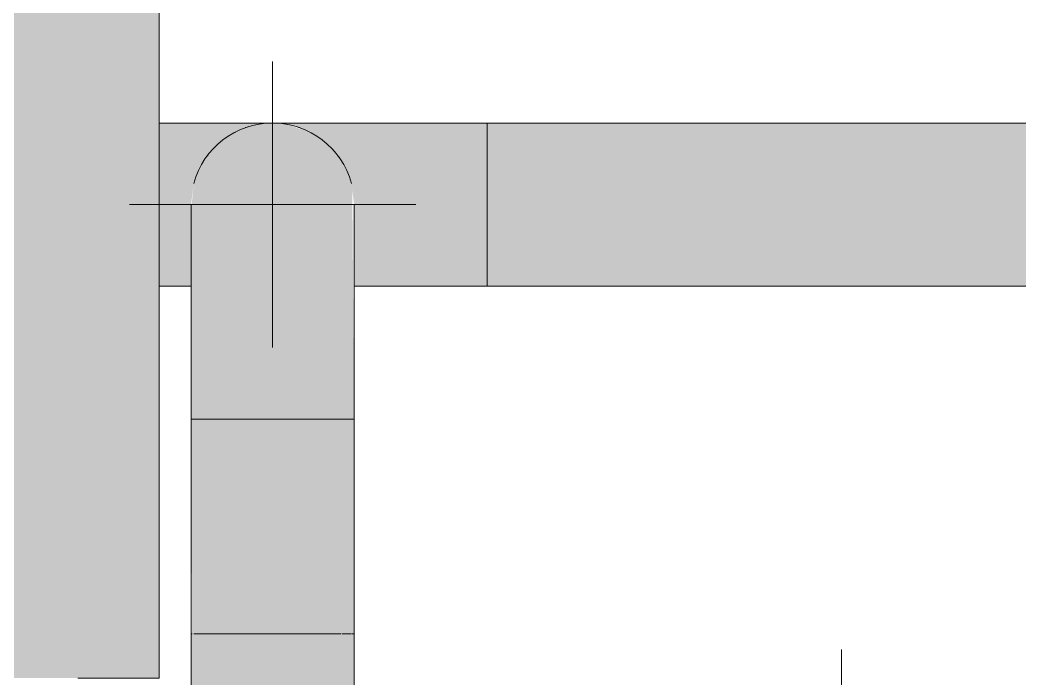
# Model space of a CAD drawing. Header units: millimetres. Extents: x -11450 to 1579, y -1115 to 3078.
# Drawn here: x -10081.2 to -9731.9, y 1354.5 to 1584.5 of the extents above; entities that cross this region are included whole.
import ezdxf

# ---------------------------------------------------------------- set-up
doc = ezdxf.new("R2010")
doc.units = ezdxf.units.MM
doc.layers.add('P-PIPE-____-CNTR', color=3, linetype='Continuous', lineweight=9)
doc.layers.add('P-PIPE-____-OTLN', color=3, linetype='Continuous', lineweight=9)

# ---------------------------------------------------------------- blocks, each defined once
blk = doc.blocks.new('ADSK_СтальСварка_Отвод_ГОСТ17375-2001 - Исполнение 2-V401-Разрез 11')
at = {"layer": 'P-PIPE-____-OTLN', "lineweight": 20}
for points in [[(-9958.27, 1520), (-9918, 1520), (-9918, 1548.5), (-9993, 1548.5), (-9985.62, 1547.53), (-9977.73, 1543.9), (-9972.85, 1540.15), (-9968.32, 1534.25), (-9965.4, 1526.86), (-9964.5, 1520), (-9960.99, 1520)], [(-9918, 1491.5), (-9918, 1520), (-9964.5, 1520), (-9964.55, 1491.57), (-9935.19, 1491.59)]]:
    blk.add_hatch(color=30, dxfattribs=at).paths.add_polyline_path(points)
at = {"layer": 'P-PIPE-____-OTLN', "color": 7, "lineweight": 20}
for p, q in [((-9918, 1520), (-9918, 1548.5)), ((-10006.5, 1545.1), (-10005.85, 1545.26)), ((-9918, 1491.5), (-9918, 1520))]:
    blk.add_line(p, q, dxfattribs=at)
at = {"layer": 'P-PIPE-____-OTLN', "color": 7, "lineweight": 20, "flags": 128}
for points in [[(-9993, 1548.5), (-9988.9, 1548.5), (-9977.07, 1548.5), (-9958.78, 1548.5), (-9936.03, 1548.5), (-9918, 1548.5)], [(-9918, 1491.5), (-9942.44, 1491.5), (-9964.22, 1491.5)]]:
    blk.add_lwpolyline(points, dxfattribs=at)
blk = doc.blocks.new('ADSK_СтальСварка_Тройник_ГОСТ17376-2001 - Исполнение 2-1889362-Разрез 11')
at = {"layer": 'P-PIPE-____-OTLN', "lineweight": 20}
for points in [[(-10021.5, 1334.55), (-10019.8, 1334.55), (-10007.54, 1340.51), (-9998.38, 1343.37), (-9988.25, 1344.5), (-9988.25, 1370), (-10021.37, 1370), (-10021.41, 1360.55)], [(-9988.25, 1344.5), (-9964.54, 1344.5), (-9964.63, 1370), (-9988.25, 1370), (-9988.25, 1344.68)], [(-10020.03, 1258), (-9993.37, 1258), (-10001.63, 1261.47), (-10010.72, 1268.54), (-10017.7, 1277.76), (-10022.08, 1288.5), (-10023.58, 1300.02), (-10022.08, 1311.53), (-10017.66, 1322.29), (-10010.69, 1331.49), (-10001.61, 1338.54), (-9991.03, 1342.98), (-9979.66, 1344.5), (-9991.03, 1344.19), (-9999.61, 1342.98), (-10009.51, 1339.58), (-10021.1, 1334.55), (-10021.5, 1334.55), (-10021.5, 1341.38), (-10028.27, 1338.54), (-10037.36, 1331.47), (-10044.33, 1322.25), (-10048.72, 1311.52), (-10050.21, 1300), (-10048.72, 1288.48), (-10044.33, 1277.75), (-10037.36, 1268.53), (-10028.27, 1261.46)]]:
    blk.add_hatch(color=30, dxfattribs=at).paths.add_polyline_path(points)
at = {"layer": 'P-PIPE-____-OTLN', "color": 7, "lineweight": 20}
for p, q in [((-10021.5, 1370), (-10021.5, 1334.51)), ((-10021.1, 1370), (-10021.5, 1370)), ((-10018.32, 1370), (-10019.82, 1370)), ((-10014.07, 1370), (-10016.41, 1370)), ((-10008.39, 1370), (-10011.4, 1370)), ((-10001.66, 1370), (-10005.14, 1370)), ((-9994.34, 1370), (-9998.05, 1370)), ((-9988.25, 1370), (-9990.62, 1370)), ((-9986.74, 1370), (-9988.25, 1370)), ((-9979.92, 1370), (-9983.35, 1370)), ((-9973.81, 1370), (-9976.74, 1370)), ((-9969.01, 1370), (-9971.24, 1370)), ((-9966.29, 1370), (-9967.22, 1370)), ((-9964.5, 1370), (-9965.23, 1370)), ((-9964.5, 1344.5), (-9964.5, 1370)), ((-9997.75, 1344.5), (-9998.27, 1344.5)), ((-9979.66, 1344.5), (-9988.25, 1344.5))]:
    blk.add_line(p, q, dxfattribs=at)
for centre, start_param in [((-10006.34, 1300), 0.354055), ((-9979.66, 1300), 0)]:
    blk.add_ellipse(centre, major_axis=(0, 44.5), ratio=0.986008, start_param=start_param, end_param=2.821863, dxfattribs=at)
blk.add_open_spline([(-9988.25, 1344.5), (-9990, 1344.5), (-9993.46, 1344.29), (-9998.4, 1343.45), (-10003.21, 1342.14), (-10006.89, 1340.8), (-10009.57, 1339.66), (-10011.5, 1338.77), (-10013.29, 1337.89), (-10014.89, 1337.07), (-10016.36, 1336.3), (-10018.17, 1335.33), (-10019.43, 1334.69), (-10020.19, 1334.4), (-10020.64, 1334.26), (-10021.09, 1334.19), (-10021.42, 1334.27), (-10021.5, 1334.44), (-10021.5, 1334.55)], degree=3, knots=[0, 0, 0, 0, 0.0555556, 0.1111111, 0.1666667, 0.2222222, 0.25, 0.2777778, 0.3055556, 0.3333333, 0.3611111, 0.3888889, 0.4444444, 0.4583333, 0.4722222, 0.5, 0.5277778, 0.5555556, 0.5555556, 0.5555556, 0.5555556], dxfattribs=at)
blk = doc.blocks.new('ADSK_СтальСварка_Отвод_ГОСТ17375-2001 - Исполнение 2-V406-Разрез 11')
at = {"layer": 'P-PIPE-____-OTLN', "lineweight": 20}
for points in [[(-10007.25, 1445), (-9993, 1445), (-9993, 1548.5), (-10000.38, 1547.53), (-10007.25, 1544.68), (-10013.15, 1540.15), (-10017.68, 1534.25), (-10020.53, 1527.38), (-10021.46, 1518), (-10021.44, 1500.72), (-10021.5, 1445), (-10013.15, 1445)], [(-9965.47, 1445), (-9964.5, 1445), (-9965.18, 1525.1), (-9965.47, 1527.38), (-9968.32, 1534.25), (-9972.85, 1540.15), (-9978.75, 1544.68), (-9986.79, 1547.68), (-9993, 1548.5), (-9993, 1445), (-9968.32, 1445)]]:
    blk.add_hatch(color=30, dxfattribs=at).paths.add_polyline_path(points)
at = {"layer": 'P-PIPE-____-OTLN', "color": 7, "lineweight": 20}
for p, q in [((-10021.5, 1445), (-9993, 1445)), ((-9993, 1445), (-9964.5, 1445))]:
    blk.add_line(p, q, dxfattribs=at)
at = {"layer": 'P-PIPE-____-OTLN', "color": 7, "lineweight": 20, "flags": 128}
for points in [[(-10021.5, 1520), (-10021.5, 1515.9), (-10021.5, 1504.07), (-10021.5, 1485.78), (-10021.5, 1463.03), (-10021.5, 1445)], [(-9964.5, 1445), (-9964.5, 1469.44), (-9964.5, 1491.22), (-9964.5, 1507.95), (-9964.5, 1517.8), (-9964.5, 1520)]]:
    blk.add_lwpolyline(points, dxfattribs=at)
at = {"layer": 'P-PIPE-____-OTLN', "color": 7, "lineweight": 20}
for start, end in [(90, 165), (15, 90)]:
    blk.add_arc((-9993, 1520), 28.5, start, end, dxfattribs=at)
blk = doc.blocks.new('ADSK_СтальСварка_Отвод_ГОСТ17375-2001 - Исполнение 2-1868105-Разрез 11')
at = {"layer": 'P-PIPE-____-OTLN', "lineweight": 20}
blk.add_hatch(color=140, dxfattribs=at).paths.add_polyline_path([(-10157.13, 1540), (-10141.32, 1540), (-10136.62, 1569.67), (-10122.98, 1596.43), (-10101.31, 1617.89), (-10074.98, 1631.3), (-10045.32, 1636), (-10045.32, 1744), (-10090.71, 1738.89), (-10133.83, 1723.8), (-10172.51, 1699.49), (-10205.62, 1665.91), (-10229.12, 1628.51), (-10244.2, 1585.39), (-10249.32, 1540), (-10159.59, 1540)])
at = {"layer": 'P-PIPE-____-OTLN', "color": 7, "lineweight": 20}
for p, q in [((-10045.32, 1636), (-10045.32, 1744)), ((-10249.32, 1540), (-10141.32, 1540))]:
    blk.add_line(p, q, dxfattribs=at)
at = {"layer": 'P-PIPE-____-OTLN', "color": 7, "lineweight": 20, "flags": 128}
for points in [[(-10045.32, 1744), (-10086.11, 1739.88), (-10125.25, 1727.69), (-10161.16, 1707.92), (-10192.4, 1681.36), (-10217.69, 1649.1), (-10236.02, 1612.44), (-10246.66, 1572.84), (-10249.32, 1540)], [(-10141.32, 1540), (-10137.21, 1567.77), (-10125.25, 1593.16), (-10106.46, 1614.01), (-10082.44, 1628.53), (-10055.24, 1635.49), (-10045.32, 1636)]]:
    blk.add_lwpolyline(points, dxfattribs=at)

msp = doc.modelspace()

# ---------------------------------------------------------------- hatches: boundary and pattern name
at = {"layer": 'P-PIPE-____-OTLN'}
for color, points in [(40, [(-10089.5847, 1354.5), (-10061.0847, 1354.5), (-10061.0847, 1615), (-10089.5847, 1615), (-10089.5847, 1360.5519)]), (40, [(-10032.5847, 1354.5), (-10032.5847, 1615), (-10061.0847, 1615), (-10061.0847, 1354.5), (-10033.5558, 1354.5)]), (30, [(-9393.399, 1520), (-9389.9332, 1520), (-9389.9332, 1548.5), (-9918, 1548.4164), (-9918, 1520), (-9419.1984, 1520)]), (30, [(-9625.5942, 1491.5), (-9389.9332, 1491.5268), (-9389.9332, 1520), (-9918, 1520), (-9918, 1491.5), (-9651.3937, 1491.5)]), (30, [(-10016.2289, 1370), (-9993, 1370), (-9993, 1445), (-10021.5, 1445), (-10021.1012, 1370), (-10017.086, 1370)]), (30, [(-9968.3183, 1370), (-9964.5, 1370), (-9964.5, 1445), (-9993, 1445), (-9993, 1370), (-9968.8153, 1370)])]:
    msp.add_hatch(color=color, dxfattribs=at).paths.add_polyline_path(points)
h = msp.add_hatch(color=30, dxfattribs=at)
h.paths.add_polyline_path([(-10401.3832, 1520), (-10249.3179, 1520), (-10249.3008, 1540.1525), (-10248.3602, 1548.5), (-10401.3832, 1548.5), (-10401.3832, 1527.3763)])
h.paths.add_polyline_path([(-10089.5847, 1520), (-10089.9847, 1548.5), (-10140.0284, 1548.1421), (-10141.3179, 1537.9881), (-10141.3179, 1520)])
h.paths.add_polyline_path([(-9993, 1548.5), (-9972.7146, 1548.439), (-9988.4455, 1548.5)])
h.paths.add_polyline_path([(-10021.5, 1520), (-10020.5289, 1527.3763), (-10017.181, 1534.9026), (-10012.5863, 1540.587), (-10007.25, 1544.6817), (-10000.3763, 1547.5289), (-9993, 1548.5), (-10032.5847, 1548.5), (-10032.5847, 1520)])
h = msp.add_hatch(color=30, dxfattribs=at)
h.paths.add_polyline_path([(-10089.5847, 1491.5), (-10089.5847, 1520), (-10141.3179, 1520), (-10141.3179, 1491.5)])
h.paths.add_polyline_path([(-10032.5847, 1491.5), (-10021.4653, 1491.5), (-10021.5, 1520), (-10032.5847, 1520), (-10032.5847, 1491.9661)])
h.paths.add_polyline_path([(-10249.3179, 1491.5), (-10249.3179, 1520), (-10401.3832, 1520), (-10401.3832, 1491.5), (-10347.9795, 1491.5)])

# ---------------------------------------------------------------- linework, layer by layer
at = {"layer": 'P-PIPE-____-CNTR', "color": 7, "lineweight": 20}
for p, q in [((-9993, 1470), (-9993, 1570)), ((-10043, 1520), (-9943, 1520))]:
    msp.add_line(p, q, dxfattribs=at)
at = {"layer": 'P-PIPE-____-CNTR', "color": 52, "lineweight": 20}
msp.add_line((-9794.2427, 1204.5), (-9794.2427, 1364.5), dxfattribs=at)
at = {"layer": 'P-PIPE-____-OTLN', "color": 7, "lineweight": 20}
for p, q in [((-10032.5847, 1354.5), (-10032.5847, 1615)), ((-9968.3715, 1548.5), (-10032.5847, 1548.5)), ((-9389.9332, 1548.5), (-9954.6404, 1548.5)), ((-9918, 1548.5), (-9918, 1491.5)), ((-10032.5847, 1491.5), (-10021.4653, 1491.5)), ((-9964.5679, 1491.5), (-9389.9332, 1491.5)), ((-10021.5, 1445), (-10021.5, 1370)), ((-9964.5, 1445), (-10021.5, 1445)), ((-9964.5, 1370), (-9964.5, 1445)), ((-10020.5289, 1370), (-10019.8132, 1370)), ((-10018.3298, 1370), (-10016.3995, 1370)), ((-10014.0856, 1370), (-10011.3912, 1370)), ((-10008.4045, 1370), (-10005.1296, 1370)), ((-10001.6736, 1370), (-9998.0413, 1370)), ((-9994.3516, 1370), (-9990.6095, 1370)), ((-9986.7661, 1370), (-9983.3406, 1370)), ((-9979.9366, 1370), (-9976.73, 1370)), ((-9973.8259, 1370), (-9971.2281, 1370)), ((-9968.7378, 1370), (-9967.21, 1370)), ((-9966.1024, 1370), (-9965.4711, 1370)), ((-10061.0847, 1354.5), (-10032.5847, 1354.5))]:
    msp.add_line(p, q, dxfattribs=at)
for start, end in [(107.167021, 109.36549), (70.63451, 72.832979), (142.315691, 146.123845), (33.876155, 37.684309)]:
    msp.add_arc((-9993, 1520), 28.5, start, end, dxfattribs=at)

# ---------------------------------------------------------------- block references
for name in ['ADSK_СтальСварка_Отвод_ГОСТ17375-2001 - Исполнение 2-1868105-Разрез 11', 'ADSK_СтальСварка_Отвод_ГОСТ17375-2001 - Исполнение 2-V406-Разрез 11', 'ADSK_СтальСварка_Отвод_ГОСТ17375-2001 - Исполнение 2-V401-Разрез 11', 'ADSK_СтальСварка_Тройник_ГОСТ17376-2001 - Исполнение 2-1889362-Разрез 11']:
    msp.add_blockref(name, (0, 0), dxfattribs=at)

doc.saveas('drawing.dxf')
